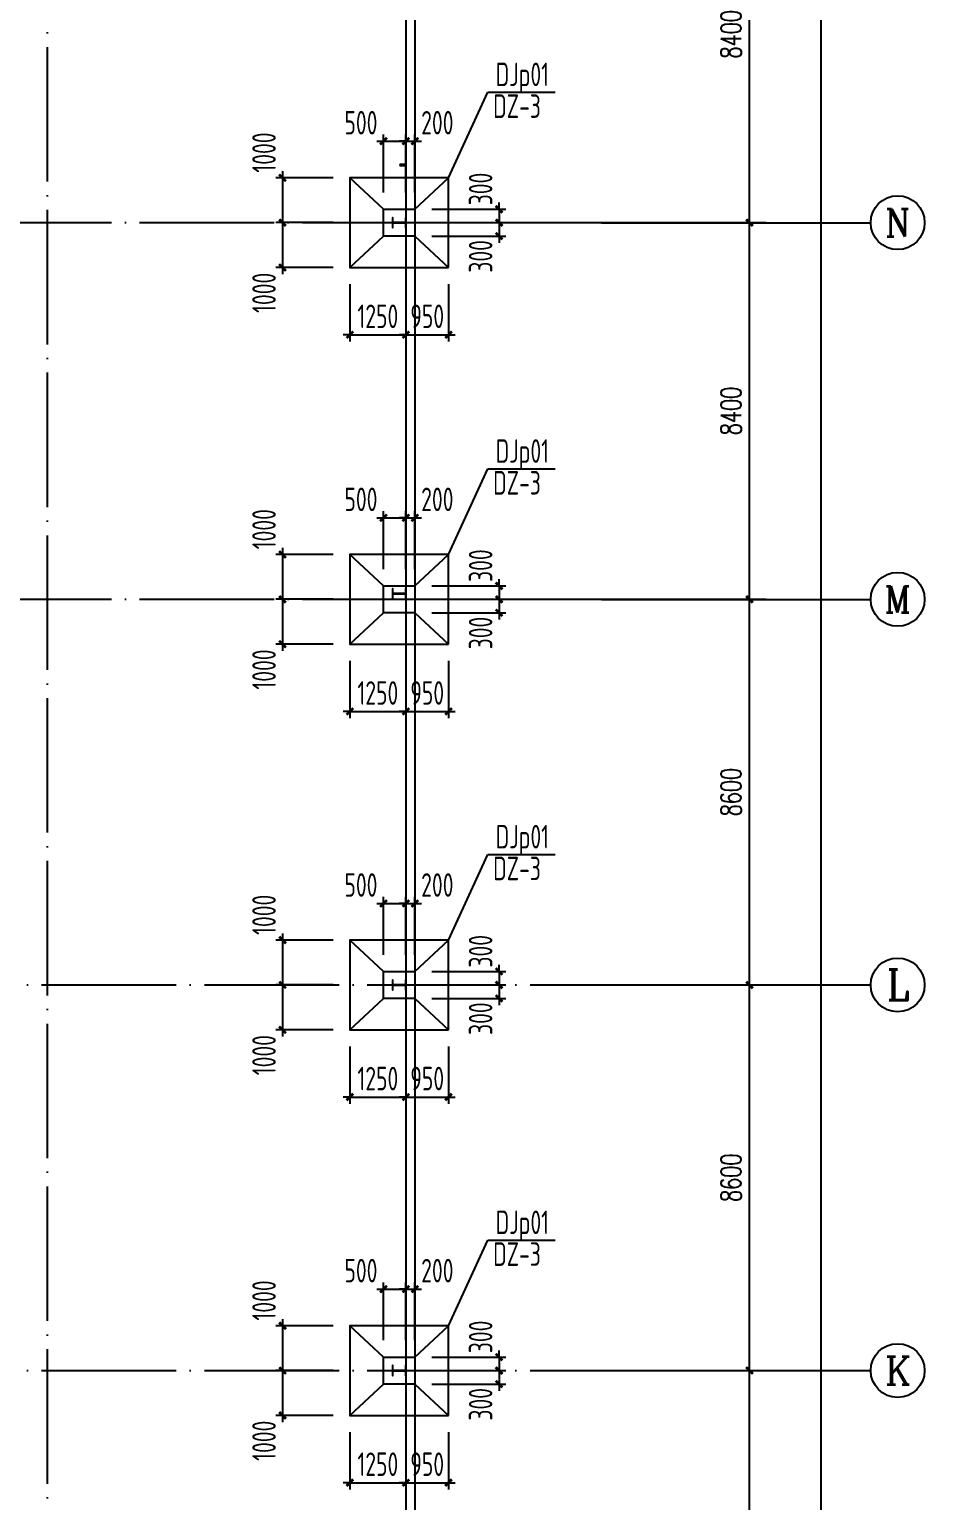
# Model space of a CAD drawing. Extents: x 899043 to 2598688, y -137197 to 211789.
# Drawn here: x 1166415 to 1186372, y 104652 to 137461 of the extents above; entities that cross this region are included whole.
import ezdxf
from ezdxf.enums import TextEntityAlignment as Align

# ---------------------------------------------------------------- set-up
doc = ezdxf.new("R2010")
doc.units = 0
doc.header["$LTSCALE"] = 1500
doc.header["$MEASUREMENT"] = 0
doc.linetypes.add('DOTE', pattern=[2.42, 2, -0.2, 0.02, -0.2])
for name, color, linetype in [('A-Fur1(建筑厨卫洁具)', 136, 'Continuous'), ('AXIS', 3, 'Continuous'), ('AXIS_TEXT', 7, 'Continuous'), ('BASE', 7, 'Continuous'), ('BASE_DIM', 3, 'Continuous'), ('BASE_NUM', 7, 'Continuous'), ('BASE_TEXT', 7, 'Continuous'), ('DIM', 3, 'Continuous'), ('M_Prof', 2, 'Continuous')]:
    doc.layers.add(name, color=color, linetype=linetype)
doc.styles.add('_TCH_AXIS', font='COMPLEX', dxfattribs={"bigfont": 'GBCBIG'})
doc.styles.add('_TCH_DIM_T3', font='SIMPLEX', dxfattribs={"width": 0.705882, "bigfont": 'GBCBIG'})
doc.styles.add('COMPLEX', font='COMPLEX')
doc.styles.add('TSSD_Dimension', font='Tssdeng.shx', dxfattribs={"width": 0.7, "bigfont": 'hztxt.shx'})
doc.styles.add('TSSD_Label', font='Tssdeng.shx', dxfattribs={"width": 0.7, "bigfont": 'hztxt.shx'})
doc.dimstyles.new('_TCH_ARCH&&150', dxfattribs={"dimtxt": 446.25, "dimasz": 150, "dimexe": 375, "dimexo": 450, "dimgap": 189.375, "dimtad": 1, "dimdec": 0, "dimzin": 0, "dimdsep": 46, "dimtxsty": '_TCH_DIM_T3', "dimblk": 'ARCHTICK', "dimcen": 0.09, "dimclrt": 7, "dimazin": 2, "dimtfac": 1, "dimtdec": 0, "dimtix": 1, "dimtmove": 2, "dimatfit": 3, "dimfxl": 0, "dimtolj": 1, "dimtzin": 0, "dimarcsym": 0})
doc.dimstyles.new('TSSD_150_150', dxfattribs={"dimtxt": 525, "dimasz": 150, "dimexe": 150, "dimexo": 375, "dimgap": 150, "dimtad": 1, "dimdec": 0, "dimzin": 0, "dimdsep": 46, "dimtxsty": 'TSSD_Dimension', "dimblk": 'ARCHTICK', "dimblk1": 'ARCHTICK', "dimblk2": 'ARCHTICK', "dimcen": 0, "dimdle": 150, "dimclrt": 7, "dimadec": 0, "dimazin": 0, "dimtfac": 1, "dimtdec": 0, "dimtix": 1, "dimtmove": 2, "dimatfit": 3, "dimfxl": 0, "dimtolj": 1, "dimtzin": 0, "dimarcsym": 0})

# ---------------------------------------------------------------- blocks, each defined once
blk = doc.blocks.new('_ArchTick')
at = {"color": 0, "linetype": 'ByBlock', "const_width": 0.4}
blk.add_lwpolyline([(-0.5, -0.5), (0.5, 0.5)], dxfattribs=at)
blk = doc.blocks.new('*D216')
at = {"layer": 'AXIS', "color": 0, "lineweight": -2}
for p, q in [((1198940, -94677), (1203865, -94677)), ((1203490, -103277), (1203490, -94677)), ((1198940, -103277), (1203865, -103277))]:
    blk.add_line(p, q, dxfattribs=at)
at = {"layer": 'Defpoints', "color": 0}
for p in [(1198490, -94677), (1203490, -94677), (1198490, -103277)]:
    blk.add_point(p, dxfattribs=at)
at = {"layer": 'AXIS', "color": 0, "lineweight": -2, "xscale": 150, "yscale": 150, "zscale": 150}
for p, rotation in [((1203490, -94677), 90), ((1203490, -103277), 270)]:
    blk.add_blockref('_ArchTick', p, dxfattribs=dict(at, rotation=rotation))
at = {"layer": 'AXIS', "color": 7, "insert": (1203078, -98977), "char_height": 446.2, "attachment_point": 5, "rotation": 90, "style": '_TCH_DIM_T3'}
blk.add_mtext('\\A1;8600', dxfattribs=at)
blk = doc.blocks.new('*D217')
at = {"layer": 'AXIS', "color": 0, "lineweight": -2}
for p, q in [((1198940, -86077), (1203865, -86077)), ((1203490, -94677), (1203490, -86077)), ((1198940, -94677), (1203865, -94677))]:
    blk.add_line(p, q, dxfattribs=at)
at = {"layer": 'Defpoints', "color": 0}
for p in [(1198490, -86077), (1203490, -86077), (1198490, -94677)]:
    blk.add_point(p, dxfattribs=at)
at = {"layer": 'AXIS', "color": 0, "lineweight": -2, "xscale": 150, "yscale": 150, "zscale": 150}
for p, rotation in [((1203490, -86077), 90), ((1203490, -94677), 270)]:
    blk.add_blockref('_ArchTick', p, dxfattribs=dict(at, rotation=rotation))
at = {"layer": 'AXIS', "color": 7, "insert": (1203078, -90377), "char_height": 446.2, "attachment_point": 5, "rotation": 90, "style": '_TCH_DIM_T3'}
blk.add_mtext('\\A1;8600', dxfattribs=at)
blk = doc.blocks.new('*D218')
at = {"layer": 'AXIS', "color": 0, "lineweight": -2}
for p, q in [((1198940, -77477), (1203865, -77477)), ((1203490, -86077), (1203490, -77477)), ((1198940, -86077), (1203865, -86077))]:
    blk.add_line(p, q, dxfattribs=at)
at = {"layer": 'Defpoints', "color": 0}
for p in [(1198490, -77477), (1203490, -77477), (1198490, -86077)]:
    blk.add_point(p, dxfattribs=at)
at = {"layer": 'AXIS', "color": 0, "lineweight": -2, "xscale": 150, "yscale": 150, "zscale": 150}
for p, rotation in [((1203490, -77477), 90), ((1203490, -86077), 270)]:
    blk.add_blockref('_ArchTick', p, dxfattribs=dict(at, rotation=rotation))
at = {"layer": 'AXIS', "color": 7, "insert": (1203078, -81777), "char_height": 446.2, "attachment_point": 5, "rotation": 90, "style": '_TCH_DIM_T3'}
blk.add_mtext('\\A1;8600', dxfattribs=at)
blk = doc.blocks.new('*D219')
at = {"layer": 'AXIS', "color": 0, "lineweight": -2}
for p, q in [((1198940, -69077), (1203865, -69077)), ((1203490, -77477), (1203490, -69077)), ((1198940, -77477), (1203865, -77477))]:
    blk.add_line(p, q, dxfattribs=at)
at = {"layer": 'Defpoints', "color": 0}
for p in [(1198490, -69077), (1203490, -69077), (1198490, -77477)]:
    blk.add_point(p, dxfattribs=at)
at = {"layer": 'AXIS', "color": 0, "lineweight": -2, "xscale": 150, "yscale": 150, "zscale": 150}
for p, rotation in [((1203490, -69077), 90), ((1203490, -77477), 270)]:
    blk.add_blockref('_ArchTick', p, dxfattribs=dict(at, rotation=rotation))
at = {"layer": 'AXIS', "color": 7, "insert": (1203078, -73277), "char_height": 446.2, "attachment_point": 5, "rotation": 90, "style": '_TCH_DIM_T3'}
blk.add_mtext('\\A1;8400', dxfattribs=at)
blk = doc.blocks.new('*D220')
at = {"layer": 'AXIS', "color": 0, "lineweight": -2}
for p, q in [((1198940, -60677), (1203865, -60677)), ((1203490, -69077), (1203490, -60677)), ((1198940, -69077), (1203865, -69077))]:
    blk.add_line(p, q, dxfattribs=at)
at = {"layer": 'Defpoints', "color": 0}
for p in [(1198490, -60677), (1203490, -60677), (1198490, -69077)]:
    blk.add_point(p, dxfattribs=at)
at = {"layer": 'AXIS', "color": 0, "lineweight": -2, "xscale": 150, "yscale": 150, "zscale": 150}
for p, rotation in [((1203490, -60677), 90), ((1203490, -69077), 270)]:
    blk.add_blockref('_ArchTick', p, dxfattribs=dict(at, rotation=rotation))
at = {"layer": 'AXIS', "color": 7, "insert": (1203078, -64877), "char_height": 446.2, "attachment_point": 5, "rotation": 90, "style": '_TCH_DIM_T3'}
blk.add_mtext('\\A1;8400', dxfattribs=at)
blk = doc.blocks.new('*D223')
at = {"layer": 'AXIS', "color": 0, "lineweight": -2}
for p, q in [((1198940, -43877), (1205465, -43877)), ((1205090, -163277), (1205090, -43877)), ((1198940, -163277), (1205465, -163277))]:
    blk.add_line(p, q, dxfattribs=at)
at = {"layer": 'Defpoints', "color": 0}
for p in [(1198490, -43877), (1205090, -43877), (1198490, -163277)]:
    blk.add_point(p, dxfattribs=at)
at = {"layer": 'AXIS', "color": 0, "lineweight": -2, "xscale": 150, "yscale": 150, "zscale": 150}
for p, rotation in [((1205090, -43877), 90), ((1205090, -163277), 270)]:
    blk.add_blockref('_ArchTick', p, dxfattribs=dict(at, rotation=rotation))
at = {"layer": 'AXIS', "color": 7, "insert": (1204678, -103577), "char_height": 446.2, "attachment_point": 5, "rotation": 90, "style": '_TCH_DIM_T3'}
blk.add_mtext('\\A1;119400', dxfattribs=at)
blk = doc.blocks.new('_AXISO')
blk.add_circle((0, 0), 0.5)
at = {"layer": 'AXIS_TEXT', "style": 'COMPLEX', "width": 1.041667}
blk.add_attdef('A', text='', height=0.56, dxfattribs=at).set_placement((-0.25, -0.28), (0.25, -0.28), align=Align.FIT)
blk = doc.blocks.new('A$C0BB32EA6')
at = {"layer": 'M_Prof'}
for points in [[(54000, -25310), (54000, -25090), (53990, -25090), (53990, -25196), (53710, -25196), (53710, -25090), (53700, -25090), (53700, -25310), (53710, -25310), (53710, -25204), (53990, -25204), (53990, -25310)], [(54000, -33585), (54000, -33365), (53990, -33365), (53990, -33471), (53710, -33471), (53710, -33365), (53700, -33365), (53700, -33585), (53710, -33585), (53710, -33479), (53990, -33479), (53990, -33585)], [(54000, -42310), (54000, -42090), (53990, -42090), (53990, -42196), (53710, -42196), (53710, -42090), (53700, -42090), (53700, -42310), (53710, -42310), (53710, -42204), (53990, -42204), (53990, -42310)], [(54000, -50910), (54000, -50690), (53990, -50690), (53990, -50796), (53710, -50796), (53710, -50690), (53700, -50690), (53700, -50910), (53710, -50910), (53710, -50804), (53990, -50804), (53990, -50910)]]:
    blk.add_lwpolyline(points, close=True, dxfattribs=at)
blk = doc.blocks.new('A$C2EA612DB')
at = {"layer": 'A-Fur1(建筑厨卫洁具)'}
for p, q in [((0, 86865), (-138, 86865)), ((-138, 86865), (-138, 86840)), ((-138, 86840), (0, 86840))]:
    blk.add_line(p, q, dxfattribs=at)
at = {"layer": 'M_Prof'}
blk.add_blockref('A$C0BB32EA6', (-54000, 110765), dxfattribs=at)
blk = doc.blocks.new('*D1417')
at = {"layer": 'BASE_DIM', "color": 0, "lineweight": -2}
for p, q in [((1173558, 114776), (1173558, 113501)), ((1174808, 114776), (1174808, 113501)), ((1173558, 113651), (1173408, 113651)), ((1173558, 113651), (1174808, 113651)), ((1174808, 113651), (1174958, 113651))]:
    blk.add_line(p, q, dxfattribs=at)
at = {"layer": 'Defpoints', "color": 0}
for p in [(1173558, 115151), (1174808, 115151), (1174808, 113651)]:
    blk.add_point(p, dxfattribs=at)
at = {"layer": 'BASE_DIM', "color": 0, "lineweight": -2, "xscale": 150, "yscale": 150, "zscale": 150}
blk.add_blockref('_ArchTick', (1173558, 113651), dxfattribs=at)
at = {"layer": 'BASE_DIM', "color": 0, "lineweight": -2, "xscale": 150, "yscale": 150, "zscale": 150, "rotation": 180}
blk.add_blockref('_ArchTick', (1174808, 113651), dxfattribs=at)
at = {"layer": 'BASE_DIM', "color": 7, "insert": (1174183, 114063), "char_height": 525, "attachment_point": 5, "style": 'TSSD_Dimension'}
blk.add_mtext('\\A1;1250', dxfattribs=at)
blk = doc.blocks.new('*D1418')
at = {"layer": 'BASE_DIM', "color": 0, "lineweight": -2}
for p, q in [((1174808, 114776), (1174808, 113501)), ((1175758, 114776), (1175758, 113501)), ((1174808, 113651), (1174658, 113651)), ((1174808, 113651), (1175758, 113651)), ((1175758, 113651), (1175908, 113651))]:
    blk.add_line(p, q, dxfattribs=at)
at = {"layer": 'Defpoints', "color": 0}
for p in [(1174808, 115151), (1175758, 115151), (1175758, 113651)]:
    blk.add_point(p, dxfattribs=at)
at = {"layer": 'BASE_DIM', "color": 0, "lineweight": -2, "xscale": 150, "yscale": 150, "zscale": 150}
blk.add_blockref('_ArchTick', (1174808, 113651), dxfattribs=at)
at = {"layer": 'BASE_DIM', "color": 0, "lineweight": -2, "xscale": 150, "yscale": 150, "zscale": 150, "rotation": 180}
blk.add_blockref('_ArchTick', (1175758, 113651), dxfattribs=at)
at = {"layer": 'BASE_DIM', "color": 7, "insert": (1175283, 114063), "char_height": 525, "attachment_point": 5, "style": 'TSSD_Dimension'}
blk.add_mtext('\\A1;950', dxfattribs=at)
blk = doc.blocks.new('*D1419')
at = {"layer": 'BASE_DIM', "color": 0, "lineweight": -2}
for p, q in [((1173183, 117151), (1171908, 117151)), ((1172058, 117301), (1172058, 116001)), ((1173183, 116151), (1171908, 116151))]:
    blk.add_line(p, q, dxfattribs=at)
at = {"layer": 'Defpoints', "color": 0}
for p in [(1173558, 117151), (1172058, 116151), (1173558, 116151)]:
    blk.add_point(p, dxfattribs=at)
at = {"layer": 'BASE_DIM', "color": 0, "lineweight": -2, "xscale": 150, "yscale": 150, "zscale": 150}
for p, rotation in [((1172058, 117151), 90), ((1172058, 116151), 270)]:
    blk.add_blockref('_ArchTick', p, dxfattribs=dict(at, rotation=rotation))
at = {"layer": 'BASE_DIM', "color": 7, "insert": (1171645, 117715), "char_height": 525, "attachment_point": 5, "rotation": 90, "style": 'TSSD_Dimension'}
blk.add_mtext('\\A1;1000', dxfattribs=at)
blk = doc.blocks.new('*D1420')
at = {"layer": 'BASE_DIM', "color": 0, "lineweight": -2}
for p, q in [((1173183, 116151), (1171908, 116151)), ((1172058, 116301), (1172058, 115001)), ((1173183, 115151), (1171908, 115151))]:
    blk.add_line(p, q, dxfattribs=at)
at = {"layer": 'Defpoints', "color": 0}
for p in [(1173558, 116151), (1172058, 115151), (1173558, 115151)]:
    blk.add_point(p, dxfattribs=at)
at = {"layer": 'BASE_DIM', "color": 0, "lineweight": -2, "xscale": 150, "yscale": 150, "zscale": 150}
for p, rotation in [((1172058, 116151), 90), ((1172058, 115151), 270)]:
    blk.add_blockref('_ArchTick', p, dxfattribs=dict(at, rotation=rotation))
at = {"layer": 'BASE_DIM', "color": 7, "insert": (1171645, 114586), "char_height": 525, "attachment_point": 5, "rotation": 90, "style": 'TSSD_Dimension'}
blk.add_mtext('\\A1;1000', dxfattribs=at)
blk = doc.blocks.new('*D1421')
at = {"layer": 'Defpoints', "color": 0}
for p in [(1174808, 117968), (1174308, 116451), (1174808, 116451)]:
    blk.add_point(p, dxfattribs=at)
at = {"layer": 'DIM', "color": 0, "lineweight": -2}
for p, q in [((1174308, 116826), (1174308, 118118)), ((1174808, 116826), (1174808, 118118)), ((1174158, 117968), (1174958, 117968))]:
    blk.add_line(p, q, dxfattribs=at)
at = {"layer": 'DIM', "color": 0, "lineweight": -2, "xscale": 150, "yscale": 150, "zscale": 150, "rotation": 180}
blk.add_blockref('_ArchTick', (1174308, 117968), dxfattribs=at)
at = {"layer": 'DIM', "color": 0, "lineweight": -2, "xscale": 150, "yscale": 150, "zscale": 150}
blk.add_blockref('_ArchTick', (1174808, 117968), dxfattribs=at)
at = {"layer": 'DIM', "color": 7, "insert": (1173806, 118380), "char_height": 525, "attachment_point": 5, "style": 'TSSD_Dimension'}
blk.add_mtext('\\A1;500', dxfattribs=at)
blk = doc.blocks.new('*D1422')
at = {"layer": 'Defpoints', "color": 0}
for p in [(1175008, 117968), (1174808, 116451), (1175008, 116451)]:
    blk.add_point(p, dxfattribs=at)
at = {"layer": 'DIM', "color": 0, "lineweight": -2}
for p, q in [((1174808, 116826), (1174808, 118118)), ((1175008, 116826), (1175008, 118118)), ((1174808, 117968), (1174658, 117968)), ((1174808, 117968), (1175008, 117968)), ((1175008, 117968), (1175158, 117968))]:
    blk.add_line(p, q, dxfattribs=at)
at = {"layer": 'DIM', "color": 0, "lineweight": -2, "xscale": 150, "yscale": 150, "zscale": 150}
blk.add_blockref('_ArchTick', (1174808, 117968), dxfattribs=at)
at = {"layer": 'DIM', "color": 0, "lineweight": -2, "xscale": 150, "yscale": 150, "zscale": 150, "rotation": 180}
blk.add_blockref('_ArchTick', (1175008, 117968), dxfattribs=at)
at = {"layer": 'DIM', "color": 7, "insert": (1175509, 118380), "char_height": 525, "attachment_point": 5, "style": 'TSSD_Dimension'}
blk.add_mtext('\\A1;200', dxfattribs=at)
blk = doc.blocks.new('*D1423')
at = {"layer": 'Defpoints', "color": 0}
for p in [(1175008, 116451), (1175058, 116151), (1176886, 116151)]:
    blk.add_point(p, dxfattribs=at)
at = {"layer": 'DIM', "color": 0, "lineweight": -2}
for p, q in [((1176886, 116451), (1176886, 116601)), ((1175383, 116451), (1177036, 116451)), ((1175433, 116151), (1177036, 116151)), ((1176886, 116451), (1176886, 116151)), ((1176886, 116151), (1176886, 116001))]:
    blk.add_line(p, q, dxfattribs=at)
at = {"layer": 'DIM', "color": 0, "lineweight": -2, "xscale": 150, "yscale": 150, "zscale": 150}
for p, rotation in [((1176886, 116451), 270), ((1176886, 116151), 90)]:
    blk.add_blockref('_ArchTick', p, dxfattribs=dict(at, rotation=rotation))
at = {"layer": 'DIM', "color": 7, "insert": (1176474, 116902), "char_height": 525, "attachment_point": 5, "rotation": 90, "style": 'TSSD_Dimension'}
blk.add_mtext('\\A1;300', dxfattribs=at)
blk = doc.blocks.new('*D1424')
at = {"layer": 'Defpoints', "color": 0}
for p in [(1175058, 116151), (1175008, 115851), (1176886, 115851)]:
    blk.add_point(p, dxfattribs=at)
at = {"layer": 'DIM', "color": 0, "lineweight": -2}
for p, q in [((1175433, 116151), (1177036, 116151)), ((1176886, 116301), (1176886, 115701)), ((1175383, 115851), (1177036, 115851))]:
    blk.add_line(p, q, dxfattribs=at)
at = {"layer": 'DIM', "color": 0, "lineweight": -2, "xscale": 150, "yscale": 150, "zscale": 150}
for p, rotation in [((1176886, 116151), 90), ((1176886, 115851), 270)]:
    blk.add_blockref('_ArchTick', p, dxfattribs=dict(at, rotation=rotation))
at = {"layer": 'DIM', "color": 7, "insert": (1176474, 115399), "char_height": 525, "attachment_point": 5, "rotation": 90, "style": 'TSSD_Dimension'}
blk.add_mtext('\\A1;300', dxfattribs=at)
blk = doc.blocks.new('*D1607')
at = {"layer": 'BASE_DIM', "color": 0, "lineweight": -2}
for p, q in [((1173558, 106176), (1173558, 104901)), ((1174808, 106176), (1174808, 104901)), ((1173558, 105051), (1173408, 105051)), ((1173558, 105051), (1174808, 105051)), ((1174808, 105051), (1174958, 105051))]:
    blk.add_line(p, q, dxfattribs=at)
at = {"layer": 'Defpoints', "color": 0}
for p in [(1173558, 106551), (1174808, 106551), (1174808, 105051)]:
    blk.add_point(p, dxfattribs=at)
at = {"layer": 'BASE_DIM', "color": 0, "lineweight": -2, "xscale": 150, "yscale": 150, "zscale": 150}
blk.add_blockref('_ArchTick', (1173558, 105051), dxfattribs=at)
at = {"layer": 'BASE_DIM', "color": 0, "lineweight": -2, "xscale": 150, "yscale": 150, "zscale": 150, "rotation": 180}
blk.add_blockref('_ArchTick', (1174808, 105051), dxfattribs=at)
at = {"layer": 'BASE_DIM', "color": 7, "insert": (1174183, 105463), "char_height": 525, "attachment_point": 5, "style": 'TSSD_Dimension'}
blk.add_mtext('\\A1;1250', dxfattribs=at)
blk = doc.blocks.new('*D1608')
at = {"layer": 'BASE_DIM', "color": 0, "lineweight": -2}
for p, q in [((1174808, 106176), (1174808, 104901)), ((1175758, 106176), (1175758, 104901)), ((1174808, 105051), (1174658, 105051)), ((1174808, 105051), (1175758, 105051)), ((1175758, 105051), (1175908, 105051))]:
    blk.add_line(p, q, dxfattribs=at)
at = {"layer": 'Defpoints', "color": 0}
for p in [(1174808, 106551), (1175758, 106551), (1175758, 105051)]:
    blk.add_point(p, dxfattribs=at)
at = {"layer": 'BASE_DIM', "color": 0, "lineweight": -2, "xscale": 150, "yscale": 150, "zscale": 150}
blk.add_blockref('_ArchTick', (1174808, 105051), dxfattribs=at)
at = {"layer": 'BASE_DIM', "color": 0, "lineweight": -2, "xscale": 150, "yscale": 150, "zscale": 150, "rotation": 180}
blk.add_blockref('_ArchTick', (1175758, 105051), dxfattribs=at)
at = {"layer": 'BASE_DIM', "color": 7, "insert": (1175283, 105463), "char_height": 525, "attachment_point": 5, "style": 'TSSD_Dimension'}
blk.add_mtext('\\A1;950', dxfattribs=at)
blk = doc.blocks.new('*D1609')
at = {"layer": 'BASE_DIM', "color": 0, "lineweight": -2}
for p, q in [((1172058, 108701), (1172058, 107401)), ((1173183, 108551), (1171908, 108551)), ((1173183, 107551), (1171908, 107551))]:
    blk.add_line(p, q, dxfattribs=at)
at = {"layer": 'Defpoints', "color": 0}
for p in [(1173558, 108551), (1172058, 107551), (1173558, 107551)]:
    blk.add_point(p, dxfattribs=at)
at = {"layer": 'BASE_DIM', "color": 0, "lineweight": -2, "xscale": 150, "yscale": 150, "zscale": 150}
for p, rotation in [((1172058, 108551), 90), ((1172058, 107551), 270)]:
    blk.add_blockref('_ArchTick', p, dxfattribs=dict(at, rotation=rotation))
at = {"layer": 'BASE_DIM', "color": 7, "insert": (1171645, 109115), "char_height": 525, "attachment_point": 5, "rotation": 90, "style": 'TSSD_Dimension'}
blk.add_mtext('\\A1;1000', dxfattribs=at)
blk = doc.blocks.new('*D1610')
at = {"layer": 'BASE_DIM', "color": 0, "lineweight": -2}
for p, q in [((1172058, 107701), (1172058, 106401)), ((1173183, 107551), (1171908, 107551)), ((1173183, 106551), (1171908, 106551))]:
    blk.add_line(p, q, dxfattribs=at)
at = {"layer": 'Defpoints', "color": 0}
for p in [(1173558, 107551), (1172058, 106551), (1173558, 106551)]:
    blk.add_point(p, dxfattribs=at)
at = {"layer": 'BASE_DIM', "color": 0, "lineweight": -2, "xscale": 150, "yscale": 150, "zscale": 150}
for p, rotation in [((1172058, 107551), 90), ((1172058, 106551), 270)]:
    blk.add_blockref('_ArchTick', p, dxfattribs=dict(at, rotation=rotation))
at = {"layer": 'BASE_DIM', "color": 7, "insert": (1171645, 105986), "char_height": 525, "attachment_point": 5, "rotation": 90, "style": 'TSSD_Dimension'}
blk.add_mtext('\\A1;1000', dxfattribs=at)
blk = doc.blocks.new('*D1611')
at = {"layer": 'Defpoints', "color": 0}
for p in [(1174808, 109368), (1174308, 107851), (1174808, 107851)]:
    blk.add_point(p, dxfattribs=at)
at = {"layer": 'DIM', "color": 0, "lineweight": -2}
for p, q in [((1174158, 109368), (1174958, 109368)), ((1174308, 108226), (1174308, 109518)), ((1174808, 108226), (1174808, 109518))]:
    blk.add_line(p, q, dxfattribs=at)
at = {"layer": 'DIM', "color": 0, "lineweight": -2, "xscale": 150, "yscale": 150, "zscale": 150, "rotation": 180}
blk.add_blockref('_ArchTick', (1174308, 109368), dxfattribs=at)
at = {"layer": 'DIM', "color": 0, "lineweight": -2, "xscale": 150, "yscale": 150, "zscale": 150}
blk.add_blockref('_ArchTick', (1174808, 109368), dxfattribs=at)
at = {"layer": 'DIM', "color": 7, "insert": (1173806, 109780), "char_height": 525, "attachment_point": 5, "style": 'TSSD_Dimension'}
blk.add_mtext('\\A1;500', dxfattribs=at)
blk = doc.blocks.new('*D1612')
at = {"layer": 'Defpoints', "color": 0}
for p in [(1175008, 109368), (1174808, 107851), (1175008, 107851)]:
    blk.add_point(p, dxfattribs=at)
at = {"layer": 'DIM', "color": 0, "lineweight": -2}
for p, q in [((1174808, 109368), (1174658, 109368)), ((1174808, 108226), (1174808, 109518)), ((1174808, 109368), (1175008, 109368)), ((1175008, 108226), (1175008, 109518)), ((1175008, 109368), (1175158, 109368))]:
    blk.add_line(p, q, dxfattribs=at)
at = {"layer": 'DIM', "color": 0, "lineweight": -2, "xscale": 150, "yscale": 150, "zscale": 150}
blk.add_blockref('_ArchTick', (1174808, 109368), dxfattribs=at)
at = {"layer": 'DIM', "color": 0, "lineweight": -2, "xscale": 150, "yscale": 150, "zscale": 150, "rotation": 180}
blk.add_blockref('_ArchTick', (1175008, 109368), dxfattribs=at)
at = {"layer": 'DIM', "color": 7, "insert": (1175509, 109780), "char_height": 525, "attachment_point": 5, "style": 'TSSD_Dimension'}
blk.add_mtext('\\A1;200', dxfattribs=at)
blk = doc.blocks.new('*D1613')
at = {"layer": 'Defpoints', "color": 0}
for p in [(1175008, 107851), (1175058, 107551), (1176886, 107551)]:
    blk.add_point(p, dxfattribs=at)
at = {"layer": 'DIM', "color": 0, "lineweight": -2}
for p, q in [((1176886, 107851), (1176886, 108001)), ((1175383, 107851), (1177036, 107851)), ((1176886, 107851), (1176886, 107551)), ((1175433, 107551), (1177036, 107551)), ((1176886, 107551), (1176886, 107401))]:
    blk.add_line(p, q, dxfattribs=at)
at = {"layer": 'DIM', "color": 0, "lineweight": -2, "xscale": 150, "yscale": 150, "zscale": 150}
for p, rotation in [((1176886, 107851), 270), ((1176886, 107551), 90)]:
    blk.add_blockref('_ArchTick', p, dxfattribs=dict(at, rotation=rotation))
at = {"layer": 'DIM', "color": 7, "insert": (1176474, 108302), "char_height": 525, "attachment_point": 5, "rotation": 90, "style": 'TSSD_Dimension'}
blk.add_mtext('\\A1;300', dxfattribs=at)
blk = doc.blocks.new('*D1614')
at = {"layer": 'Defpoints', "color": 0}
for p in [(1175058, 107551), (1175008, 107251), (1176886, 107251)]:
    blk.add_point(p, dxfattribs=at)
at = {"layer": 'DIM', "color": 0, "lineweight": -2}
for p, q in [((1176886, 107701), (1176886, 107101)), ((1175433, 107551), (1177036, 107551)), ((1175383, 107251), (1177036, 107251))]:
    blk.add_line(p, q, dxfattribs=at)
at = {"layer": 'DIM', "color": 0, "lineweight": -2, "xscale": 150, "yscale": 150, "zscale": 150}
for p, rotation in [((1176886, 107551), 90), ((1176886, 107251), 270)]:
    blk.add_blockref('_ArchTick', p, dxfattribs=dict(at, rotation=rotation))
at = {"layer": 'DIM', "color": 7, "insert": (1176474, 106799), "char_height": 525, "attachment_point": 5, "rotation": 90, "style": 'TSSD_Dimension'}
blk.add_mtext('\\A1;300', dxfattribs=at)
blk = doc.blocks.new('*D1655')
at = {"layer": 'BASE_DIM', "color": 0, "lineweight": -2}
for p, q in [((1173558, 123376), (1173558, 122101)), ((1174808, 123376), (1174808, 122101)), ((1173558, 122251), (1173408, 122251)), ((1173558, 122251), (1174808, 122251)), ((1174808, 122251), (1174958, 122251))]:
    blk.add_line(p, q, dxfattribs=at)
at = {"layer": 'Defpoints', "color": 0}
for p in [(1173558, 123751), (1174808, 123751), (1174808, 122251)]:
    blk.add_point(p, dxfattribs=at)
at = {"layer": 'BASE_DIM', "color": 0, "lineweight": -2, "xscale": 150, "yscale": 150, "zscale": 150}
blk.add_blockref('_ArchTick', (1173558, 122251), dxfattribs=at)
at = {"layer": 'BASE_DIM', "color": 0, "lineweight": -2, "xscale": 150, "yscale": 150, "zscale": 150, "rotation": 180}
blk.add_blockref('_ArchTick', (1174808, 122251), dxfattribs=at)
at = {"layer": 'BASE_DIM', "color": 7, "insert": (1174183, 122663), "char_height": 525, "attachment_point": 5, "style": 'TSSD_Dimension'}
blk.add_mtext('\\A1;1250', dxfattribs=at)
blk = doc.blocks.new('*D1656')
at = {"layer": 'BASE_DIM', "color": 0, "lineweight": -2}
for p, q in [((1174808, 123376), (1174808, 122101)), ((1175758, 123376), (1175758, 122101)), ((1174808, 122251), (1174658, 122251)), ((1174808, 122251), (1175758, 122251)), ((1175758, 122251), (1175908, 122251))]:
    blk.add_line(p, q, dxfattribs=at)
at = {"layer": 'Defpoints', "color": 0}
for p in [(1174808, 123751), (1175758, 123751), (1175758, 122251)]:
    blk.add_point(p, dxfattribs=at)
at = {"layer": 'BASE_DIM', "color": 0, "lineweight": -2, "xscale": 150, "yscale": 150, "zscale": 150}
blk.add_blockref('_ArchTick', (1174808, 122251), dxfattribs=at)
at = {"layer": 'BASE_DIM', "color": 0, "lineweight": -2, "xscale": 150, "yscale": 150, "zscale": 150, "rotation": 180}
blk.add_blockref('_ArchTick', (1175758, 122251), dxfattribs=at)
at = {"layer": 'BASE_DIM', "color": 7, "insert": (1175283, 122663), "char_height": 525, "attachment_point": 5, "style": 'TSSD_Dimension'}
blk.add_mtext('\\A1;950', dxfattribs=at)
blk = doc.blocks.new('*D1657')
at = {"layer": 'BASE_DIM', "color": 0, "lineweight": -2}
for p, q in [((1173183, 125751), (1171908, 125751)), ((1172058, 125901), (1172058, 124601)), ((1173183, 124751), (1171908, 124751))]:
    blk.add_line(p, q, dxfattribs=at)
at = {"layer": 'Defpoints', "color": 0}
for p in [(1173558, 125751), (1172058, 124751), (1173558, 124751)]:
    blk.add_point(p, dxfattribs=at)
at = {"layer": 'BASE_DIM', "color": 0, "lineweight": -2, "xscale": 150, "yscale": 150, "zscale": 150}
for p, rotation in [((1172058, 125751), 90), ((1172058, 124751), 270)]:
    blk.add_blockref('_ArchTick', p, dxfattribs=dict(at, rotation=rotation))
at = {"layer": 'BASE_DIM', "color": 7, "insert": (1171645, 126315), "char_height": 525, "attachment_point": 5, "rotation": 90, "style": 'TSSD_Dimension'}
blk.add_mtext('\\A1;1000', dxfattribs=at)
blk = doc.blocks.new('*D1658')
at = {"layer": 'BASE_DIM', "color": 0, "lineweight": -2}
for p, q in [((1173183, 124751), (1171908, 124751)), ((1172058, 124901), (1172058, 123601)), ((1173183, 123751), (1171908, 123751))]:
    blk.add_line(p, q, dxfattribs=at)
at = {"layer": 'Defpoints', "color": 0}
for p in [(1173558, 124751), (1172058, 123751), (1173558, 123751)]:
    blk.add_point(p, dxfattribs=at)
at = {"layer": 'BASE_DIM', "color": 0, "lineweight": -2, "xscale": 150, "yscale": 150, "zscale": 150}
for p, rotation in [((1172058, 124751), 90), ((1172058, 123751), 270)]:
    blk.add_blockref('_ArchTick', p, dxfattribs=dict(at, rotation=rotation))
at = {"layer": 'BASE_DIM', "color": 7, "insert": (1171645, 123186), "char_height": 525, "attachment_point": 5, "rotation": 90, "style": 'TSSD_Dimension'}
blk.add_mtext('\\A1;1000', dxfattribs=at)
blk = doc.blocks.new('*D1659')
at = {"layer": 'Defpoints', "color": 0}
for p in [(1174808, 126568), (1174308, 125051), (1174808, 125051)]:
    blk.add_point(p, dxfattribs=at)
at = {"layer": 'DIM', "color": 0, "lineweight": -2}
for p, q in [((1174308, 125426), (1174308, 126718)), ((1174808, 125426), (1174808, 126718)), ((1174158, 126568), (1174958, 126568))]:
    blk.add_line(p, q, dxfattribs=at)
at = {"layer": 'DIM', "color": 0, "lineweight": -2, "xscale": 150, "yscale": 150, "zscale": 150, "rotation": 180}
blk.add_blockref('_ArchTick', (1174308, 126568), dxfattribs=at)
at = {"layer": 'DIM', "color": 0, "lineweight": -2, "xscale": 150, "yscale": 150, "zscale": 150}
blk.add_blockref('_ArchTick', (1174808, 126568), dxfattribs=at)
at = {"layer": 'DIM', "color": 7, "insert": (1173806, 126980), "char_height": 525, "attachment_point": 5, "style": 'TSSD_Dimension'}
blk.add_mtext('\\A1;500', dxfattribs=at)
blk = doc.blocks.new('*D1660')
at = {"layer": 'Defpoints', "color": 0}
for p in [(1175008, 126568), (1174808, 125051), (1175008, 125051)]:
    blk.add_point(p, dxfattribs=at)
at = {"layer": 'DIM', "color": 0, "lineweight": -2}
for p, q in [((1174808, 125426), (1174808, 126718)), ((1175008, 125426), (1175008, 126718)), ((1174808, 126568), (1174658, 126568)), ((1174808, 126568), (1175008, 126568)), ((1175008, 126568), (1175158, 126568))]:
    blk.add_line(p, q, dxfattribs=at)
at = {"layer": 'DIM', "color": 0, "lineweight": -2, "xscale": 150, "yscale": 150, "zscale": 150}
blk.add_blockref('_ArchTick', (1174808, 126568), dxfattribs=at)
at = {"layer": 'DIM', "color": 0, "lineweight": -2, "xscale": 150, "yscale": 150, "zscale": 150, "rotation": 180}
blk.add_blockref('_ArchTick', (1175008, 126568), dxfattribs=at)
at = {"layer": 'DIM', "color": 7, "insert": (1175509, 126980), "char_height": 525, "attachment_point": 5, "style": 'TSSD_Dimension'}
blk.add_mtext('\\A1;200', dxfattribs=at)
blk = doc.blocks.new('*D1661')
at = {"layer": 'Defpoints', "color": 0}
for p in [(1175008, 125051), (1175058, 124751), (1176886, 124751)]:
    blk.add_point(p, dxfattribs=at)
at = {"layer": 'DIM', "color": 0, "lineweight": -2}
for p, q in [((1175383, 125051), (1177036, 125051)), ((1176886, 125051), (1176886, 125201)), ((1176886, 125051), (1176886, 124751)), ((1175433, 124751), (1177036, 124751)), ((1176886, 124751), (1176886, 124601))]:
    blk.add_line(p, q, dxfattribs=at)
at = {"layer": 'DIM', "color": 0, "lineweight": -2, "xscale": 150, "yscale": 150, "zscale": 150}
for p, rotation in [((1176886, 125051), 270), ((1176886, 124751), 90)]:
    blk.add_blockref('_ArchTick', p, dxfattribs=dict(at, rotation=rotation))
at = {"layer": 'DIM', "color": 7, "insert": (1176474, 125502), "char_height": 525, "attachment_point": 5, "rotation": 90, "style": 'TSSD_Dimension'}
blk.add_mtext('\\A1;300', dxfattribs=at)
blk = doc.blocks.new('*D1662')
at = {"layer": 'Defpoints', "color": 0}
for p in [(1175058, 124751), (1175008, 124451), (1176886, 124451)]:
    blk.add_point(p, dxfattribs=at)
at = {"layer": 'DIM', "color": 0, "lineweight": -2}
for p, q in [((1175433, 124751), (1177036, 124751)), ((1176886, 124901), (1176886, 124301)), ((1175383, 124451), (1177036, 124451))]:
    blk.add_line(p, q, dxfattribs=at)
at = {"layer": 'DIM', "color": 0, "lineweight": -2, "xscale": 150, "yscale": 150, "zscale": 150}
for p, rotation in [((1176886, 124751), 90), ((1176886, 124451), 270)]:
    blk.add_blockref('_ArchTick', p, dxfattribs=dict(at, rotation=rotation))
at = {"layer": 'DIM', "color": 7, "insert": (1176474, 123999), "char_height": 525, "attachment_point": 5, "rotation": 90, "style": 'TSSD_Dimension'}
blk.add_mtext('\\A1;300', dxfattribs=at)
blk = doc.blocks.new('*D1663')
at = {"layer": 'BASE_DIM', "color": 0, "lineweight": -2}
for p, q in [((1173558, 131776), (1173558, 130501)), ((1174808, 131776), (1174808, 130501)), ((1173558, 130651), (1173408, 130651)), ((1173558, 130651), (1174808, 130651)), ((1174808, 130651), (1174958, 130651))]:
    blk.add_line(p, q, dxfattribs=at)
at = {"layer": 'Defpoints', "color": 0}
for p in [(1173558, 132151), (1174808, 132151), (1174808, 130651)]:
    blk.add_point(p, dxfattribs=at)
at = {"layer": 'BASE_DIM', "color": 0, "lineweight": -2, "xscale": 150, "yscale": 150, "zscale": 150}
blk.add_blockref('_ArchTick', (1173558, 130651), dxfattribs=at)
at = {"layer": 'BASE_DIM', "color": 0, "lineweight": -2, "xscale": 150, "yscale": 150, "zscale": 150, "rotation": 180}
blk.add_blockref('_ArchTick', (1174808, 130651), dxfattribs=at)
at = {"layer": 'BASE_DIM', "color": 7, "insert": (1174183, 131063), "char_height": 525, "attachment_point": 5, "style": 'TSSD_Dimension'}
blk.add_mtext('\\A1;1250', dxfattribs=at)
blk = doc.blocks.new('*D1664')
at = {"layer": 'BASE_DIM', "color": 0, "lineweight": -2}
for p, q in [((1174808, 131776), (1174808, 130501)), ((1175758, 131776), (1175758, 130501)), ((1174808, 130651), (1174658, 130651)), ((1174808, 130651), (1175758, 130651)), ((1175758, 130651), (1175908, 130651))]:
    blk.add_line(p, q, dxfattribs=at)
at = {"layer": 'Defpoints', "color": 0}
for p in [(1174808, 132151), (1175758, 132151), (1175758, 130651)]:
    blk.add_point(p, dxfattribs=at)
at = {"layer": 'BASE_DIM', "color": 0, "lineweight": -2, "xscale": 150, "yscale": 150, "zscale": 150}
blk.add_blockref('_ArchTick', (1174808, 130651), dxfattribs=at)
at = {"layer": 'BASE_DIM', "color": 0, "lineweight": -2, "xscale": 150, "yscale": 150, "zscale": 150, "rotation": 180}
blk.add_blockref('_ArchTick', (1175758, 130651), dxfattribs=at)
at = {"layer": 'BASE_DIM', "color": 7, "insert": (1175283, 131063), "char_height": 525, "attachment_point": 5, "style": 'TSSD_Dimension'}
blk.add_mtext('\\A1;950', dxfattribs=at)
blk = doc.blocks.new('*D1665')
at = {"layer": 'BASE_DIM', "color": 0, "lineweight": -2}
for p, q in [((1172058, 134301), (1172058, 133001)), ((1173183, 134151), (1171908, 134151)), ((1173183, 133151), (1171908, 133151))]:
    blk.add_line(p, q, dxfattribs=at)
at = {"layer": 'Defpoints', "color": 0}
for p in [(1173558, 134151), (1172058, 133151), (1173558, 133151)]:
    blk.add_point(p, dxfattribs=at)
at = {"layer": 'BASE_DIM', "color": 0, "lineweight": -2, "xscale": 150, "yscale": 150, "zscale": 150}
for p, rotation in [((1172058, 134151), 90), ((1172058, 133151), 270)]:
    blk.add_blockref('_ArchTick', p, dxfattribs=dict(at, rotation=rotation))
at = {"layer": 'BASE_DIM', "color": 7, "insert": (1171645, 134715), "char_height": 525, "attachment_point": 5, "rotation": 90, "style": 'TSSD_Dimension'}
blk.add_mtext('\\A1;1000', dxfattribs=at)
blk = doc.blocks.new('*D1666')
at = {"layer": 'BASE_DIM', "color": 0, "lineweight": -2}
for p, q in [((1172058, 133301), (1172058, 132001)), ((1173183, 133151), (1171908, 133151)), ((1173183, 132151), (1171908, 132151))]:
    blk.add_line(p, q, dxfattribs=at)
at = {"layer": 'Defpoints', "color": 0}
for p in [(1173558, 133151), (1172058, 132151), (1173558, 132151)]:
    blk.add_point(p, dxfattribs=at)
at = {"layer": 'BASE_DIM', "color": 0, "lineweight": -2, "xscale": 150, "yscale": 150, "zscale": 150}
for p, rotation in [((1172058, 133151), 90), ((1172058, 132151), 270)]:
    blk.add_blockref('_ArchTick', p, dxfattribs=dict(at, rotation=rotation))
at = {"layer": 'BASE_DIM', "color": 7, "insert": (1171645, 131586), "char_height": 525, "attachment_point": 5, "rotation": 90, "style": 'TSSD_Dimension'}
blk.add_mtext('\\A1;1000', dxfattribs=at)
blk = doc.blocks.new('*D1667')
at = {"layer": 'Defpoints', "color": 0}
for p in [(1174808, 134968), (1174308, 133451), (1174808, 133451)]:
    blk.add_point(p, dxfattribs=at)
at = {"layer": 'DIM', "color": 0, "lineweight": -2}
for p, q in [((1174158, 134968), (1174958, 134968)), ((1174308, 133826), (1174308, 135118)), ((1174808, 133826), (1174808, 135118))]:
    blk.add_line(p, q, dxfattribs=at)
at = {"layer": 'DIM', "color": 0, "lineweight": -2, "xscale": 150, "yscale": 150, "zscale": 150, "rotation": 180}
blk.add_blockref('_ArchTick', (1174308, 134968), dxfattribs=at)
at = {"layer": 'DIM', "color": 0, "lineweight": -2, "xscale": 150, "yscale": 150, "zscale": 150}
blk.add_blockref('_ArchTick', (1174808, 134968), dxfattribs=at)
at = {"layer": 'DIM', "color": 7, "insert": (1173806, 135380), "char_height": 525, "attachment_point": 5, "style": 'TSSD_Dimension'}
blk.add_mtext('\\A1;500', dxfattribs=at)
blk = doc.blocks.new('*D1668')
at = {"layer": 'Defpoints', "color": 0}
for p in [(1175008, 134968), (1174808, 133451), (1175008, 133451)]:
    blk.add_point(p, dxfattribs=at)
at = {"layer": 'DIM', "color": 0, "lineweight": -2}
for p, q in [((1174808, 134968), (1174658, 134968)), ((1174808, 133826), (1174808, 135118)), ((1174808, 134968), (1175008, 134968)), ((1175008, 133826), (1175008, 135118)), ((1175008, 134968), (1175158, 134968))]:
    blk.add_line(p, q, dxfattribs=at)
at = {"layer": 'DIM', "color": 0, "lineweight": -2, "xscale": 150, "yscale": 150, "zscale": 150}
blk.add_blockref('_ArchTick', (1174808, 134968), dxfattribs=at)
at = {"layer": 'DIM', "color": 0, "lineweight": -2, "xscale": 150, "yscale": 150, "zscale": 150, "rotation": 180}
blk.add_blockref('_ArchTick', (1175008, 134968), dxfattribs=at)
at = {"layer": 'DIM', "color": 7, "insert": (1175509, 135380), "char_height": 525, "attachment_point": 5, "style": 'TSSD_Dimension'}
blk.add_mtext('\\A1;200', dxfattribs=at)
blk = doc.blocks.new('*D1669')
at = {"layer": 'Defpoints', "color": 0}
for p in [(1175008, 133451), (1175058, 133151), (1176886, 133151)]:
    blk.add_point(p, dxfattribs=at)
at = {"layer": 'DIM', "color": 0, "lineweight": -2}
for p, q in [((1176886, 133451), (1176886, 133601)), ((1175383, 133451), (1177036, 133451)), ((1176886, 133451), (1176886, 133151)), ((1175433, 133151), (1177036, 133151)), ((1176886, 133151), (1176886, 133001))]:
    blk.add_line(p, q, dxfattribs=at)
at = {"layer": 'DIM', "color": 0, "lineweight": -2, "xscale": 150, "yscale": 150, "zscale": 150}
for p, rotation in [((1176886, 133451), 270), ((1176886, 133151), 90)]:
    blk.add_blockref('_ArchTick', p, dxfattribs=dict(at, rotation=rotation))
at = {"layer": 'DIM', "color": 7, "insert": (1176474, 133902), "char_height": 525, "attachment_point": 5, "rotation": 90, "style": 'TSSD_Dimension'}
blk.add_mtext('\\A1;300', dxfattribs=at)
blk = doc.blocks.new('*D1670')
at = {"layer": 'Defpoints', "color": 0}
for p in [(1175058, 133151), (1175008, 132851), (1176886, 132851)]:
    blk.add_point(p, dxfattribs=at)
at = {"layer": 'DIM', "color": 0, "lineweight": -2}
for p, q in [((1176886, 133301), (1176886, 132701)), ((1175433, 133151), (1177036, 133151)), ((1175383, 132851), (1177036, 132851))]:
    blk.add_line(p, q, dxfattribs=at)
at = {"layer": 'DIM', "color": 0, "lineweight": -2, "xscale": 150, "yscale": 150, "zscale": 150}
for p, rotation in [((1176886, 133151), 90), ((1176886, 132851), 270)]:
    blk.add_blockref('_ArchTick', p, dxfattribs=dict(at, rotation=rotation))
at = {"layer": 'DIM', "color": 7, "insert": (1176474, 132399), "char_height": 525, "attachment_point": 5, "rotation": 90, "style": 'TSSD_Dimension'}
blk.add_mtext('\\A1;300', dxfattribs=at)
blk = doc.blocks.new('A$C5AF141BB')
at = {"layer": 'AXIS', "color": 253, "linetype": 'DOTE'}
for p, q in [((24000, 123526.9), (24000, -5247.5)), ((32000, 123526.9), (32000, -5247.5)), ((36323.2, 94200), (-26941.1, 94200)), ((36323.2, 85800), (-26941.1, 85800)), ((-26941.1, 77200), (36323.2, 77200)), ((-26941.1, 68600), (36323.2, 68600))]:
    blk.add_line(p, q, dxfattribs=at)
at = {"layer": 'AXIS'}
for p, q in [((36364.3, 94200), (42364.3, 94200)), ((36364.3, 85800), (42364.3, 85800)), ((36364.3, 77200), (42364.3, 77200)), ((36364.3, 68600), (42364.3, 68600))]:
    blk.add_line(p, q, dxfattribs=at)
ref = blk.add_blockref('_AXISO', (42964.3, 94200), dxfattribs=dict(at, xscale=1200, yscale=1200, zscale=1200))
ref.add_attrib('A', 'N', dxfattribs={"layer": 'AXIS_TEXT', "height": 622.9, "style": '_TCH_AXIS'}).set_placement((42682.5, 93888.6), (43246.1, 93888.6), align=Align.FIT)
ref = blk.add_blockref('_AXISO', (42964.3, 85800), dxfattribs=dict(at, xscale=1200, yscale=1200, zscale=1200))
ref.add_attrib('A', 'M', dxfattribs={"layer": 'AXIS_TEXT', "height": 594, "style": '_TCH_AXIS'}).set_placement((42667.3, 85503), (43261.3, 85503), align=Align.FIT)
ref = blk.add_blockref('_AXISO', (42964.3, 77200), dxfattribs=dict(at, xscale=1200, yscale=1200, zscale=1200))
ref.add_attrib('A', 'L', dxfattribs={"layer": 'AXIS_TEXT', "height": 683.5, "style": '_TCH_AXIS'}).set_placement((42720.2, 76858.2), (43208.4, 76858.2), align=Align.FIT)
ref = blk.add_blockref('_AXISO', (42964.3, 68600), dxfattribs=dict(at, xscale=1200, yscale=1200, zscale=1200))
ref.add_attrib('A', 'K', dxfattribs={"layer": 'AXIS_TEXT', "height": 622.9, "style": '_TCH_AXIS'}).set_placement((42682.5, 68288.6), (43246.1, 68288.6), align=Align.FIT)
for p1, p2, distance, picture, middle in [((34661.1, 0), (34661.1, 119400), -6600, '*D223', (40848.6, 59700)), ((34661.1, 94200), (34661.1, 102600), -5000, '*D220', (39248.6, 98400)), ((34661.1, 85800), (34661.1, 94200), -5000, '*D219', (39248.6, 90000)), ((34661.1, 77200), (34661.1, 85800), -5000, '*D218', (39248.6, 81500)), ((34661.1, 68600), (34661.1, 77200), -5000, '*D217', (39248.6, 72900)), ((34661.1, 60000), (34661.1, 68600), -5000, '*D216', (39248.6, 64300))]:
    dim = blk.add_aligned_dim(p1=p1, p2=p2, distance=distance, dimstyle='_TCH_ARCH&&150', dxfattribs=at)
    dim.commit()
    dim.dimension.update_dxf_attribs({"geometry": picture, "text_midpoint": middle, "insert": (-1163829.4, 163277.5)})

msp = doc.modelspace()

# ---------------------------------------------------------------- linework, layer by layer
at = {"layer": 'AXIS', "color": 4}
for points in [[(1120607.8, 141700.6), (1120607.8, 158550.6), (1175007.8, 158550.6), (1175007.8, 47600.6)], [(1120807.8, 141700.6), (1120807.8, 158350.6), (1174807.8, 158350.6), (1174807.8, 47600.6)]]:
    msp.add_lwpolyline(points, dxfattribs=at)
at = {"layer": 'BASE'}
for p, q in [((1174307.8, 133450.6), (1173557.8, 134150.6)), ((1175007.8, 133450.6), (1175757.8, 134150.6)), ((1173557.8, 132150.6), (1174307.8, 132850.6)), ((1175007.8, 132850.6), (1175757.8, 132150.6)), ((1174307.8, 125050.6), (1173557.8, 125750.6)), ((1175007.8, 125050.6), (1175757.8, 125750.6)), ((1173557.8, 123750.6), (1174307.8, 124450.6)), ((1175007.8, 124450.6), (1175757.8, 123750.6)), ((1174307.8, 116450.6), (1173557.8, 117150.6)), ((1175007.8, 116450.6), (1175757.8, 117150.6)), ((1173557.8, 115150.6), (1174307.8, 115850.6)), ((1175007.8, 115850.6), (1175757.8, 115150.6)), ((1174307.8, 107850.6), (1173557.8, 108550.6)), ((1175007.8, 107850.6), (1175757.8, 108550.6)), ((1173557.8, 106550.6), (1174307.8, 107250.6)), ((1175007.8, 107250.6), (1175757.8, 106550.6))]:
    msp.add_line(p, q, dxfattribs=at)
for points in [[(1175757.8, 132150.6), (1175757.8, 134150.6), (1173557.8, 134150.6), (1173557.8, 132150.6)], [(1175007.8, 133450.6), (1175007.8, 132850.6), (1174307.8, 132850.6), (1174307.8, 133450.6)], [(1175757.8, 123750.6), (1175757.8, 125750.6), (1173557.8, 125750.6), (1173557.8, 123750.6)], [(1175007.8, 125050.6), (1175007.8, 124450.6), (1174307.8, 124450.6), (1174307.8, 125050.6)], [(1175757.8, 115150.6), (1175757.8, 117150.6), (1173557.8, 117150.6), (1173557.8, 115150.6)], [(1175007.8, 116450.6), (1175007.8, 115850.6), (1174307.8, 115850.6), (1174307.8, 116450.6)], [(1175757.8, 106550.6), (1175757.8, 108550.6), (1173557.8, 108550.6), (1173557.8, 106550.6)], [(1175007.8, 107850.6), (1175007.8, 107250.6), (1174307.8, 107250.6), (1174307.8, 107850.6)]]:
    msp.add_lwpolyline(points, close=True, dxfattribs=at)
at = {"layer": 'BASE_TEXT'}
for p, q in [((1175757.8, 134150.6), (1176631.7, 136062.7)), ((1176631.7, 136062.7), (1178137.9, 136062.7)), ((1175757.8, 125750.6), (1176631.7, 127662.7)), ((1176631.7, 127662.7), (1178137.9, 127662.7)), ((1175757.8, 117150.6), (1176631.7, 119062.7)), ((1176631.7, 119062.7), (1178137.9, 119062.7)), ((1175757.8, 108550.6), (1176631.7, 110462.7)), ((1176631.7, 110462.7), (1178137.9, 110462.7))]:
    msp.add_line(p, q, dxfattribs=at)

# ---------------------------------------------------------------- block references
at = {"layer": 'AXIS'}
for name, p in [('A$C5AF141BB', (1142807.8, 38950.6)), ('A$C2EA612DB', (1174807.8, 47585.6))]:
    msp.add_blockref(name, p, dxfattribs=at)

# ---------------------------------------------------------------- texts
at = {"layer": 'BASE_NUM', "style": 'TSSD_Label', "width": 0.7}
for s, p in [('DJp01', (1176809.2, 136195.3)), ('DZ-3', (1176753.4, 135486.9)), ('DJp01', (1176809.2, 127795.3)), ('DZ-3', (1176753.4, 127086.9)), ('DJp01', (1176809.2, 119195.3)), ('DZ-3', (1176753.4, 118486.9)), ('DJp01', (1176809.2, 110595.3)), ('DZ-3', (1176753.4, 109886.9))]:
    msp.add_text(s, height=525, dxfattribs=at).set_placement(p)

# ---------------------------------------------------------------- dimensions: what is measured, and where the dimension line sits
at = {"layer": 'BASE_DIM'}
for base, p1, p2, picture, middle in [((1172057.8, 133150.6), (1173557.8, 134150.6), (1173557.8, 133150.6), '*D1665', (1171645.3, 134715.3)), ((1172057.8, 132150.6), (1173557.8, 133150.6), (1173557.8, 132150.6), '*D1666', (1171645.3, 131585.9)), ((1172057.8, 124750.6), (1173557.8, 125750.6), (1173557.8, 124750.6), '*D1657', (1171645.3, 126315.3)), ((1172057.8, 123750.6), (1173557.8, 124750.6), (1173557.8, 123750.6), '*D1658', (1171645.3, 123185.9)), ((1172057.8, 116150.6), (1173557.8, 117150.6), (1173557.8, 116150.6), '*D1419', (1171645.3, 117715.3)), ((1172057.8, 115150.6), (1173557.8, 116150.6), (1173557.8, 115150.6), '*D1420', (1171645.3, 114585.9)), ((1172057.8, 107550.6), (1173557.8, 108550.6), (1173557.8, 107550.6), '*D1609', (1171645.3, 109115.3)), ((1172057.8, 106550.6), (1173557.8, 107550.6), (1173557.8, 106550.6), '*D1610', (1171645.3, 105985.9))]:
    dim = msp.add_linear_dim(base=base, p1=p1, p2=p2, angle=270, dimstyle='TSSD_150_150', dxfattribs=at)
    dim.commit()
    dim.dimension.update_dxf_attribs({"geometry": picture, "text_midpoint": middle, "dimtype": 161})
for p1, p2, picture, middle in [((1173557.8, 132150.6), (1174807.8, 132150.6), '*D1663', (1174182.8, 131063.1)), ((1174807.8, 132150.6), (1175757.8, 132150.6), '*D1664', (1175282.8, 131063.1)), ((1173557.8, 123750.6), (1174807.8, 123750.6), '*D1655', (1174182.8, 122663.1)), ((1174807.8, 123750.6), (1175757.8, 123750.6), '*D1656', (1175282.8, 122663.1)), ((1173557.8, 115150.6), (1174807.8, 115150.6), '*D1417', (1174182.8, 114063.1)), ((1174807.8, 115150.6), (1175757.8, 115150.6), '*D1418', (1175282.8, 114063.1)), ((1173557.8, 106550.6), (1174807.8, 106550.6), '*D1607', (1174182.8, 105463.1)), ((1174807.8, 106550.6), (1175757.8, 106550.6), '*D1608', (1175282.8, 105463.1))]:
    dim = msp.add_aligned_dim(p1=p1, p2=p2, distance=-1500, dimstyle='TSSD_150_150', dxfattribs=at)
    dim.commit()
    dim.dimension.update_dxf_attribs({"geometry": picture, "text_midpoint": middle})
at = {"layer": 'DIM'}
for base, p1, p2, picture, middle in [((1174807.8, 134967.8), (1174307.8, 133450.6), (1174807.8, 133450.6), '*D1667', (1173806.2, 135380.3)), ((1175007.8, 134967.8), (1174807.8, 133450.6), (1175007.8, 133450.6), '*D1668', (1175509.4, 135380.3)), ((1174807.8, 126567.8), (1174307.8, 125050.6), (1174807.8, 125050.6), '*D1659', (1173806.2, 126980.3)), ((1175007.8, 126567.8), (1174807.8, 125050.6), (1175007.8, 125050.6), '*D1660', (1175509.4, 126980.3)), ((1174807.8, 117967.8), (1174307.8, 116450.6), (1174807.8, 116450.6), '*D1421', (1173806.2, 118380.3)), ((1175007.8, 117967.8), (1174807.8, 116450.6), (1175007.8, 116450.6), '*D1422', (1175509.4, 118380.3)), ((1174807.8, 109367.8), (1174307.8, 107850.6), (1174807.8, 107850.6), '*D1611', (1173806.2, 109780.3)), ((1175007.8, 109367.8), (1174807.8, 107850.6), (1175007.8, 107850.6), '*D1612', (1175509.4, 109780.3))]:
    dim = msp.add_linear_dim(base=base, p1=p1, p2=p2, dimstyle='TSSD_150_150', dxfattribs=at)
    dim.commit()
    dim.dimension.update_dxf_attribs({"geometry": picture, "text_midpoint": middle, "dimtype": 160})
for base, p1, p2, picture, middle in [((1176886.1, 133150.6), (1175007.8, 133450.6), (1175057.8, 133150.6), '*D1669', (1176473.6, 133902.2)), ((1176886.1, 132850.6), (1175057.8, 133150.6), (1175007.8, 132850.6), '*D1670', (1176473.6, 132399)), ((1176886.1, 124750.6), (1175007.8, 125050.6), (1175057.8, 124750.6), '*D1661', (1176473.6, 125502.2)), ((1176886.1, 124450.6), (1175057.8, 124750.6), (1175007.8, 124450.6), '*D1662', (1176473.6, 123999)), ((1176886.1, 116150.6), (1175007.8, 116450.6), (1175057.8, 116150.6), '*D1423', (1176473.6, 116902.2)), ((1176886.1, 115850.6), (1175057.8, 116150.6), (1175007.8, 115850.6), '*D1424', (1176473.6, 115399)), ((1176886.1, 107550.6), (1175007.8, 107850.6), (1175057.8, 107550.6), '*D1613', (1176473.6, 108302.2)), ((1176886.1, 107250.6), (1175057.8, 107550.6), (1175007.8, 107250.6), '*D1614', (1176473.6, 106799))]:
    dim = msp.add_linear_dim(base=base, p1=p1, p2=p2, angle=270, dimstyle='TSSD_150_150', dxfattribs=at)
    dim.commit()
    dim.dimension.update_dxf_attribs({"geometry": picture, "text_midpoint": middle, "dimtype": 160})

doc.saveas('drawing.dxf')
